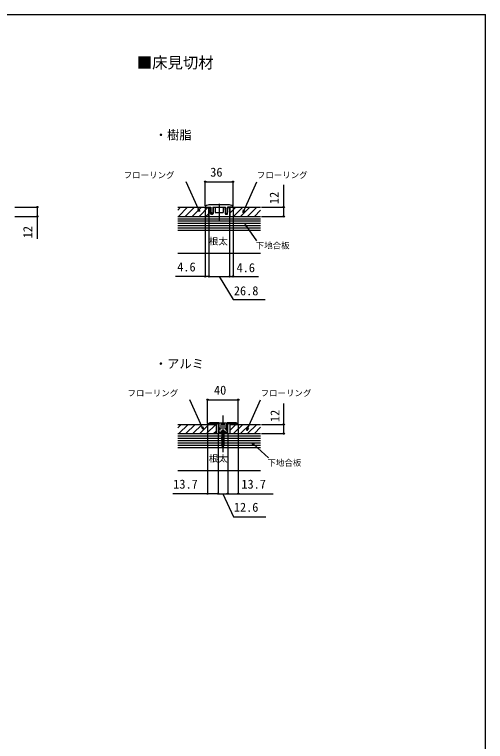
# Model space of a CAD drawing. Units: millimetres, scale not verified. Extents: x -700 to 700, y -1100 to 1093.
# Drawn here: x 88 to 700, y -3 to 940 of the extents above; entities that cross this region are included whole.
import ezdxf
from ezdxf.enums import TextEntityAlignment as Align

# ---------------------------------------------------------------- set-up
doc = ezdxf.new("R2010")
doc.units = ezdxf.units.MM
doc.header["$LTSCALE"] = 6
for name, color, linetype in [('0-1_USER1', 3, 'Continuous'), ('0-2_YKK_11', 7, 'Continuous'), ('0-3_YKK_13', 4, 'Continuous'), ('0-4_YKK_D', 6, 'Continuous'), ('0-5_YKK_ZWAK', 7, 'Continuous'), ('0-6_YSS_K', 3, 'Continuous'), ('0-7_YSS_KE', 3, 'Continuous')]:
    doc.layers.add(name, color=color, linetype=linetype)
doc.styles.add('ＭＳ ゴシック', font='')
doc.styles.get('ＭＳ ゴシック').set_extended_font_data('MS Gothic')

msp = doc.modelspace()

# ---------------------------------------------------------------- linework, layer by layer
at = {"layer": '0-2_YKK_11'}
for p, q in [((353.746, 403.5), (353.996, 404.104)), ((353.987, 402.813), (353.761, 402.9)), ((359.075, 397.38), (358.525, 397.38)), ((363.604, 404.104), (363.854, 403.5))]:
    msp.add_line(p, q, dxfattribs=at)
for points in [[(338.982, 409.128), (338.8, 408.743), (338.8, 408.5), (339.702, 408.5), (339.877, 408.557)], [(353.996, 404.104), (353.5, 404.6), (353.5, 405.2), (353.5, 410.5), (342.8, 410.5)], [(342.8, 409.5), (343.8, 409.5), (351.5, 409.5), (352.5, 408.5), (352.5, 396.5)], [(352.5, 396.5), (365.1, 396.5), (365.1, 408.5), (366.1, 409.5), (373.8, 409.5), (374.8, 409.5)], [(374.8, 410.5), (364.1, 410.5), (364.1, 405.2), (364.1, 404.6), (363.604, 404.104)], [(377.723, 408.557), (377.898, 408.5), (378.8, 408.5), (378.8, 408.743), (378.618, 409.128)], [(358.525, 397.38), (358.342, 397.5), (353.7, 397.5), (353.7, 401.5), (354.55, 401.5), (354.55, 402.25), (353.988, 402.812)], [(363.839, 402.9), (363.613, 402.813), (363.05, 402.25), (363.05, 401.5), (363.9, 401.5), (363.9, 397.5), (359.258, 397.5), (359.075, 397.38)]]:
    msp.add_lwpolyline(points, dxfattribs=at)
msp.add_lwpolyline([(354.1, 410.5), (363.5, 410.5), (363.5, 407.5), (363.5, 405.054), (363.676, 404.781), (363.738, 404.438), (363.188, 403.888), (363.349, 403.5), (363.712, 403.5), (363.826, 403.226), (362.8, 402.2), (361.5, 402.2), (361.5, 408.5), (358.8, 408.5), (356.1, 408.5), (356.1, 402.2), (354.8, 402.2), (353.774, 403.226), (353.888, 403.5), (354.251, 403.5), (354.412, 403.888), (353.862, 404.438), (353.924, 404.781), (354.1, 405.054), (354.1, 407.5)], close=True, dxfattribs=at)
for centre, radius, start, end in [((342.8, 404.5), 6, 89.99998, 129.52118), ((342.8, 404.5), 5, 89.99998, 125.77484), ((374.8, 404.5), 6, 50.47878, 89.99998), ((374.8, 404.5), 5, 54.22518, 89.99998), ((353.746, 403.2), 0.3, 89.99998, 272.73381), ((363.854, 403.2), 0.3, 267.26619, 89.99998)]:
    msp.add_arc(centre, radius, start, end, dxfattribs=at)
at = {"layer": '0-3_YKK_13'}
for p, q in [((341.85, 690.2), (340.5, 690.2)), ((365.9, 693.5), (341.9, 693.5)), ((342.85, 687.95), (342.85, 689.2)), ((343.25, 690.5), (343.25, 687.5)), ((345.75, 690.5), (362.05, 690.5)), ((345.75, 690.5), (345.75, 687.5)), ((346.15, 689.2), (346.15, 687.95)), ((348.5, 690.2), (347.15, 690.2)), ((353.9, 694.677), (353.9, 672.545)), ((359.3, 690.2), (360.65, 690.2)), ((359.3, 690.2), (359.3, 683.5)), ((361.65, 689.2), (361.65, 687.95)), ((362.05, 690.5), (362.05, 687.5)), ((364.55, 690.5), (364.55, 687.5)), ((364.95, 687.95), (364.95, 689.2)), ((365.95, 690.2), (367.3, 690.2)), ((367.3, 690.2), (367.3, 678.5)), ((343.057, 687.604), (342.85, 687.95)), ((343.057, 687.296), (342.85, 686.95)), ((342.85, 682.2), (342.85, 686.95)), ((343.043, 687.154), (343.25, 687.5)), ((343.043, 686.846), (343.25, 686.5)), ((343.043, 685.654), (343.25, 686)), ((343.043, 685.346), (343.25, 685)), ((343.043, 684.154), (343.25, 684.5)), ((343.08, 683.796), (344.133, 682.66)), ((343.25, 686.5), (343.25, 686)), ((343.25, 685), (343.25, 684.5)), ((345.15, 681.2), (343.85, 681.2)), ((345.92, 683.796), (344.867, 682.66)), ((345.957, 687.154), (345.75, 687.5)), ((345.957, 686.846), (345.75, 686.5)), ((345.75, 686.5), (345.75, 686)), ((345.957, 685.654), (345.75, 686)), ((345.957, 685.346), (345.75, 685)), ((345.75, 685), (345.75, 684.5)), ((345.957, 684.154), (345.75, 684.5)), ((345.943, 687.604), (346.15, 687.95)), ((345.943, 687.296), (346.15, 686.95)), ((346.15, 686.95), (346.15, 682.2)), ((354.4, 683.5), (359.3, 683.5)), ((361.857, 687.604), (361.65, 687.95)), ((361.857, 687.296), (361.65, 686.95)), ((361.65, 686.95), (361.65, 682.2)), ((361.843, 687.154), (362.05, 687.5)), ((361.843, 686.846), (362.05, 686.5)), ((361.843, 685.654), (362.05, 686)), ((361.843, 685.346), (362.05, 685)), ((361.843, 684.154), (362.05, 684.5)), ((361.88, 683.796), (362.933, 682.66)), ((362.05, 686.5), (362.05, 686)), ((362.05, 685), (362.05, 684.5)), ((362.65, 681.2), (363.95, 681.2)), ((364.72, 683.796), (363.667, 682.66)), ((364.757, 687.154), (364.55, 687.5)), ((364.757, 686.846), (364.55, 686.5)), ((364.55, 686.5), (364.55, 686)), ((364.757, 685.654), (364.55, 686)), ((364.757, 685.346), (364.55, 685)), ((364.55, 685), (364.55, 684.5)), ((364.757, 684.154), (364.55, 684.5)), ((364.743, 687.604), (364.95, 687.95)), ((364.743, 687.296), (364.95, 686.95)), ((364.95, 682.2), (364.95, 686.95)), ((358.8, 419.796), (358.8, 373.152)), ((360.8, 397.5), (356.8, 397.5)), ((356.8, 397.256), (357.712, 397.5)), ((356.8, 395.806), (360.8, 396.878)), ((357.4, 397.5), (357.4, 382.328)), ((358.8, 405.1), (358.8, 372.5)), ((356.8, 394.357), (360.8, 395.429)), ((356.8, 392.907), (360.8, 393.979)), ((356.8, 391.458), (360.8, 392.53)), ((356.8, 390.009), (360.8, 391.08)), ((356.8, 388.559), (360.8, 389.631)), ((356.8, 387.11), (360.8, 388.182)), ((356.8, 385.66), (360.8, 386.732)), ((356.8, 384.211), (360.8, 385.283)), ((356.8, 382.762), (360.8, 383.833)), ((357.179, 381.414), (360.8, 382.384)), ((358.8, 377.5), (357.4, 382.328)), ((357.719, 380.109), (360.151, 380.761)), ((358.26, 378.805), (359.475, 379.13)), ((358.8, 377.5), (360.2, 382.328))]:
    msp.add_line(p, q, dxfattribs=at)
for points in [[(335.9, 690.983), (335.9, 690.5), (343.25, 690.5)], [(340.5, 690.2), (340.5, 678.5), (367.3, 678.5)], [(348.5, 690.2), (348.5, 683.5), (353.4, 683.5)], [(371.9, 690.983), (371.9, 690.5), (364.55, 690.5)], [(356.8, 397.5), (355.3, 397.5), (355.677, 398.907)], [(356.7, 399.852), (357.65, 397.904), (358.8, 397.292)], [(360.2, 382.328), (360.2, 397.5), (357.4, 397.5)], [(360.9, 399.852), (359.95, 397.904), (358.8, 397.292)], [(360.8, 397.5), (362.3, 397.5), (361.923, 398.907)]]:
    msp.add_lwpolyline(points, dxfattribs=at)
for centre, radius, start, end in [((336.9, 690.983), 1, 123.74899, 180), ((341.9, 683.5), 10, 90, 123.74899), ((341.85, 689.2), 1, 0, 90), ((347.15, 689.2), 1, 90, 180), ((360.65, 689.2), 1, 0, 90), ((365.95, 689.2), 1, 90, 180), ((365.9, 683.5), 10, 56.25101, 90), ((370.9, 690.983), 1, 0, 56.25101), ((343.85, 682.2), 1, 180, 270), ((343.3, 687), 0.3, 149.05366, 210.94634), ((343.3, 685.5), 0.3, 149.05366, 210.94634), ((343.3, 684), 0.3, 149.05366, 222.83826), ((342.8, 687.45), 0.3, 329.05366, 30.94634), ((344.5, 683), 0.5, 222.83826, 317.16174), ((345.15, 682.2), 1, 270, 0), ((346.2, 687.45), 0.3, 149.05366, 210.94634), ((345.7, 684), 0.3, 317.16174, 30.94634), ((345.7, 687), 0.3, 329.05366, 30.94634), ((345.7, 685.5), 0.3, 329.05366, 30.94634), ((353.9, 683.5), 0.5, 179.99989, 0.00011), ((362.65, 682.2), 1, 180, 270), ((362.1, 687), 0.3, 149.05366, 210.94634), ((362.1, 685.5), 0.3, 149.05366, 210.94634), ((362.1, 684), 0.3, 149.05366, 222.83826), ((361.6, 687.45), 0.3, 329.05366, 30.94634), ((363.3, 683), 0.5, 222.83826, 317.16174), ((363.95, 682.2), 1, 270, 0), ((365, 687.45), 0.3, 149.05366, 210.94634), ((364.5, 684), 0.3, 317.16174, 30.94634), ((364.5, 687), 0.3, 329.05366, 30.94634), ((364.5, 685.5), 0.3, 329.05366, 30.94634), ((356.933, 398.57), 1.3, 104.0353, 165), ((358.8, 391.1), 9, 75.9647, 104.0353), ((360.667, 398.57), 1.3, 15, 75.9647)]:
    msp.add_arc(centre, radius, start, end, dxfattribs=at)
at = {"layer": '0-4_YKK_D'}
for p, q in [((335.9, 691.983), (335.9, 724.5)), ((335.9, 723.5), (371.9, 723.5)), ((371.9, 691.983), (371.9, 724.5)), ((88.456, 690.5), (118.456, 690.5)), ((335.9, 689.5), (335.9, 599.5)), ((371.9, 689.5), (371.9, 599.5)), ((408.8, 690.5), (438.8, 690.5)), ((88.456, 678.5), (118.456, 678.5)), ((340.5, 677.5), (340.5, 599.5)), ((340.5, 677.5), (340.5, 599.5)), ((367.3, 677.5), (367.3, 599.5)), ((367.3, 677.5), (367.3, 599.5)), ((408.8, 678.5), (438.8, 678.5)), ((335.9, 600.5), (297.191, 600.5)), ((340.5, 600.5), (335.9, 600.5)), ((340.5, 600.5), (343.9, 600.5)), ((340.5, 600.5), (367.3, 600.5)), ((338.8, 409.743), (338.8, 441.5)), ((338.8, 440.5), (378.8, 440.5)), ((378.8, 409.743), (378.8, 441.5)), ((338.8, 407.743), (338.8, 317.5)), ((378.8, 407.7), (378.8, 317.5)), ((408.8, 408.5), (438.8, 408.5)), ((408.8, 396.5), (438.8, 396.5)), ((352.5, 395.8), (352.5, 317.5)), ((352.5, 395.8), (352.5, 317.5)), ((365.1, 395.8), (365.1, 317.5)), ((365.1, 395.8), (365.1, 317.5)), ((352.5, 318.5), (365.1, 318.5))]:
    msp.add_line(p, q, dxfattribs=at)
for points in [[(328.463, 684.844), (327.063, 687.942), (310.993, 723.5)], [(384.791, 683.623), (386.184, 686.724), (402.705, 723.5)], [(437.8, 678.5), (437.8, 690.5), (437.8, 719.536)], [(117.456, 690.5), (117.456, 678.5), (117.456, 649.464)], [(327.893, 688.317), (328.463, 684.844), (326.232, 687.567)], [(387.015, 686.351), (384.791, 683.623), (385.353, 687.098)], [(388.859, 664.69), (387.628, 667.988), (390.343, 665.747)], [(387.628, 667.988), (389.601, 665.218), (402.622, 646.94)], [(353.9, 600.5), (372.187, 570.5), (413.551, 570.5)], [(367.3, 600.5), (371.9, 600.5), (405.209, 600.5)], [(333.363, 401.844), (331.963, 404.942), (315.893, 440.5)], [(389.691, 400.623), (391.084, 403.724), (407.605, 440.5)], [(437.8, 396.5), (437.8, 408.5), (437.8, 435.536)], [(332.793, 405.317), (333.363, 401.844), (331.132, 404.567)], [(391.915, 403.351), (389.691, 400.623), (390.253, 404.098)], [(398.196, 381.538), (396.293, 384.5), (399.422, 382.886)], [(396.293, 384.5), (398.809, 382.212), (417.841, 364.903)], [(352.5, 318.5), (338.8, 318.5), (293.673, 318.5)], [(358.8, 318.5), (372.457, 288.5), (414.366, 288.5)], [(365.1, 318.5), (378.8, 318.5), (423.927, 318.5)]]:
    msp.add_lwpolyline(points, dxfattribs=at)
for centre in [(335.9, 723.5), (371.9, 723.5), (117.456, 690.5), (437.8, 690.5), (117.456, 678.5), (437.8, 678.5), (335.9, 600.5), (340.5, 600.5), (340.5, 600.5), (367.3, 600.5), (367.3, 600.5), (371.9, 600.5), (338.8, 440.5), (378.8, 440.5), (437.8, 408.5), (437.8, 396.5), (338.8, 318.5), (352.5, 318.5), (352.5, 318.5), (365.1, 318.5), (365.1, 318.5), (378.8, 318.5)]:
    msp.add_circle(centre, 0.85, dxfattribs=at)
at = {"layer": '0-5_YKK_ZWAK'}
msp.add_line((-700, 940.5), (700, 940.5), dxfattribs=at)
msp.add_lwpolyline([(-700, -1099.5), (700, -1099.5), (700, 940.5)], dxfattribs=at)
at = {"layer": '0-6_YSS_K'}
for p, q in [((300, 686.633), (303.867, 690.5)), ((300.847, 678.5), (312.847, 690.5)), ((309.827, 678.5), (321.827, 690.5)), ((318.808, 678.5), (330.808, 690.5)), ((327.788, 678.5), (339.788, 690.5)), ((367.8, 682.591), (375.709, 690.5)), ((372.689, 678.5), (384.689, 690.5)), ((381.669, 678.5), (393.669, 690.5)), ((390.65, 678.5), (402.65, 690.5)), ((336.768, 678.5), (340, 681.732)), ((399.63, 678.5), (407.8, 686.67)), ((300, 678.5), (407.8, 678.5)), ((300, 675.5), (407.8, 675.5)), ((300, 672.5), (407.8, 672.5)), ((300, 669.5), (407.8, 669.5)), ((300, 666.5), (407.8, 666.5)), ((300, 663.5), (407.8, 663.5)), ((300, 660.5), (407.8, 660.5)), ((300, 630.5), (407.8, 630.5)), ((300, 403.813), (304.687, 408.5)), ((301.667, 396.5), (313.667, 408.5)), ((310.647, 396.5), (322.647, 408.5)), ((319.627, 396.5), (331.627, 408.5)), ((328.608, 396.5), (340.608, 408.5)), ((337.588, 396.5), (349.588, 408.5)), ((367.8, 400.591), (375.709, 408.5)), ((372.689, 396.5), (384.689, 408.5)), ((381.669, 396.5), (393.669, 408.5)), ((390.65, 396.5), (402.65, 408.5)), ((300, 396.5), (407.8, 396.5)), ((346.568, 396.5), (349.8, 399.732)), ((399.63, 396.5), (407.8, 404.67)), ((300, 393.5), (407.8, 393.5)), ((300, 390.5), (407.8, 390.5)), ((300, 387.5), (407.8, 387.5)), ((300, 384.5), (407.8, 384.5)), ((300, 381.5), (407.8, 381.5)), ((300, 378.5), (407.8, 378.5)), ((300, 348.5), (407.8, 348.5))]:
    msp.add_line(p, q, dxfattribs=at)
at = {"layer": '0-7_YSS_KE'}
for p, q in [((300, 690.5), (340, 690.5)), ((340, 690.5), (340, 678.5)), ((367.8, 690.5), (407.8, 690.5)), ((300, 678.5), (340, 678.5)), ((300, 408.5), (349.8, 408.5)), ((349.8, 408.5), (349.8, 396.5)), ((367.8, 408.5), (407.8, 408.5)), ((300, 396.5), (349.8, 396.5))]:
    msp.add_line(p, q, dxfattribs=at)
for points in [[(367.8, 690.5), (367.8, 678.5), (407.8, 678.5)], [(367.8, 408.5), (367.8, 396.5), (407.8, 396.5)]]:
    msp.add_lwpolyline(points, dxfattribs=at)

# ---------------------------------------------------------------- texts
at = {"layer": '0-1_USER1', "style": 'ＭＳ ゴシック'}
for s, height, p in [('■床見切材', 14.66, (246.795, 866.227)), ('・樹脂', 11.73, (270.182, 774.773)), ('根太', 8.798, (340.455, 639.068)), ('・アルミ', 11.73, (270.182, 477.773)), ('根太', 8.798, (340.455, 357.068))]:
    msp.add_text(s, height=height, dxfattribs=at).set_placement(p, align=Align.BOTTOM_LEFT)
at = {"layer": '0-4_YKK_D', "style": 'ＭＳ ゴシック'}
for s, height, p in [('フローリング', 7.845, (229.865, 725.716)), ('36', 11.73, (342.309, 726.5)), ('フローリング', 7.845, (402.914, 725.716)), ('下地合板', 7.845, (401.467, 634.295)), ('4.6', 11.73, (299.373, 603.5)), ('4.6', 11.73, (376.482, 602.5)), ('26.8', 11.73, (373.005, 572.5)), ('フローリング', 7.845, (234.765, 442.716)), ('40', 11.73, (347.164, 443.5)), ('フローリング', 7.845, (407.814, 442.716)), ('下地合板', 7.845, (416.686, 352.258)), ('13.7', 11.73, (294.218, 321.5)), ('13.7', 11.73, (382.745, 321.5)), ('12.6', 11.73, (373.003, 291.5))]:
    msp.add_text(s, height=height, dxfattribs=at).set_placement(p, align=Align.BOTTOM_LEFT)
for p in [(434.8, 694.445), (114.456, 650.009), (435.8, 411.445)]:
    msp.add_text('12', height=11.73, rotation=90, dxfattribs=at).set_placement(p, align=Align.BOTTOM_LEFT)

doc.saveas('drawing.dxf')
